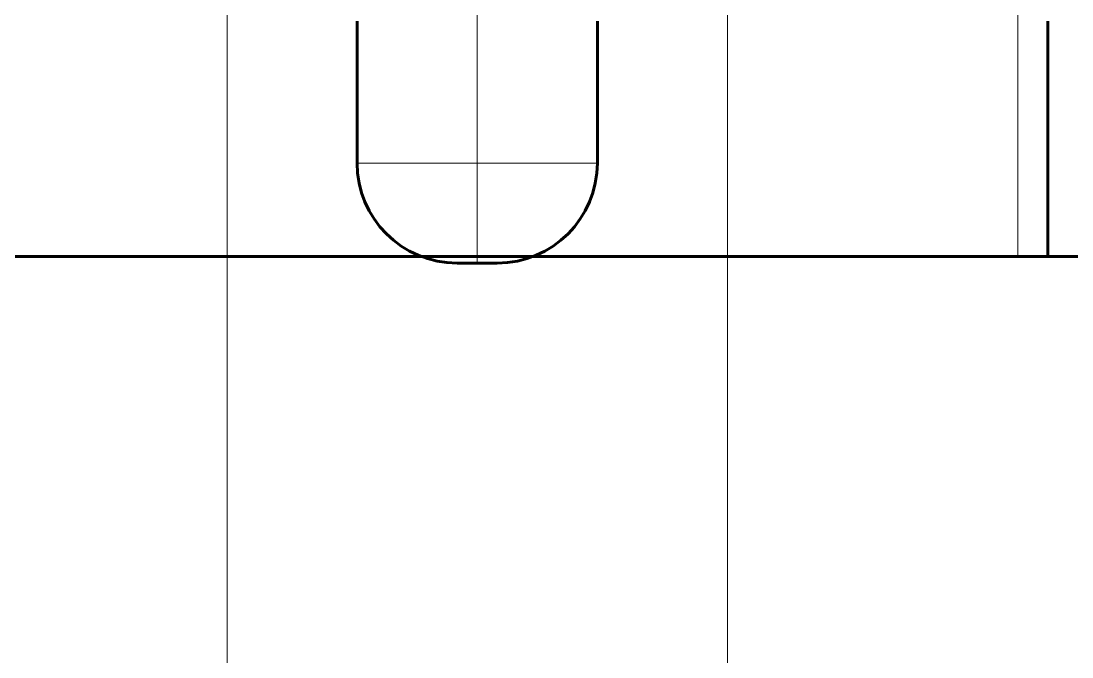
# Model space of a CAD drawing. Header units: millimetres. Extents: x 0 to 594, y 0 to 420.
# Drawn here: x 463.451 to 465.551, y 84.889 to 86.16 of the extents above; entities that cross this region are included whole.
import ezdxf

# ---------------------------------------------------------------- set-up
doc = ezdxf.new("R2010")
doc.units = ezdxf.units.MM
for name, pattern in [('K5LT_AXLED', [19.5, 15, -1.5, 1.5, -1.5]), ('K5LT_BASIC', [0]), ('K5LT_THIN', [0])]:
    doc.linetypes.add(name, pattern=pattern)
doc.layers.add('Системный слой', color=7, linetype='Continuous')

# ---------------------------------------------------------------- blocks, each defined once
blk = doc.blocks.new('U638')
at = {"layer": 'Системный слой', "color": 30, "linetype": 'K5LT_AXLED', "lineweight": 18, "true_color": 0xff8000}
blk.add_line((463.8626, 88.3624), (463.8626, 86.1024), dxfattribs=at)
blk = doc.blocks.new('U639')
at = {"layer": 'Системный слой', "color": 30, "linetype": 'K5LT_AXLED', "lineweight": 18, "true_color": 0xff8000}
blk.add_line((464.8626, 88.3624), (464.8626, 86.1024), dxfattribs=at)
blk = doc.blocks.new('U640')
at = {"layer": 'Системный слой', "color": 30, "linetype": 'K5LT_AXLED', "lineweight": 18, "true_color": 0xff8000}
blk.add_line((464.8626, 86.7624), (464.8626, 84.5024), dxfattribs=at)
blk = doc.blocks.new('U641')
at = {"layer": 'Системный слой', "color": 30, "linetype": 'K5LT_AXLED', "lineweight": 18, "true_color": 0xff8000}
blk.add_line((463.8626, 86.7624), (463.8626, 84.5024), dxfattribs=at)
blk = doc.blocks.new('U643')
at = {"layer": 'Системный слой', "color": 30, "linetype": 'K5LT_AXLED', "lineweight": 18, "true_color": 0xff8000}
blk.add_line((463.8626, 88.3624), (463.8626, 84.9744), dxfattribs=at)
blk = doc.blocks.new('U644')
at = {"layer": 'Системный слой', "color": 30, "linetype": 'K5LT_AXLED', "lineweight": 18, "true_color": 0xff8000}
blk.add_line((464.8626, 88.3624), (464.8626, 84.9744), dxfattribs=at)
blk = doc.blocks.new('U645')
at = {"layer": 'Системный слой', "color": 30, "linetype": 'K5LT_AXLED', "lineweight": 18, "true_color": 0xff8000}
blk.add_line((464.8626, 86.7624), (464.8626, 84.5504), dxfattribs=at)
blk = doc.blocks.new('U646')
at = {"layer": 'Системный слой', "color": 30, "linetype": 'K5LT_AXLED', "lineweight": 18, "true_color": 0xff8000}
blk.add_line((463.8626, 86.7624), (463.8626, 84.5504), dxfattribs=at)
blk = doc.blocks.new('U642')
at = {"layer": 'Системный слой', "color": 30, "linetype": 'K5LT_AXLED', "lineweight": 18, "true_color": 0xff8000}
blk.add_line((464.3626, 85.6758), (464.3626, 96.2758), dxfattribs=at)
at = {"layer": 'Системный слой', "color": 5, "linetype": 'K5LT_BASIC', "lineweight": 60, "true_color": 0x0000ff}
for p, q in [((464.1226, 86.1595), (464.1226, 85.8758)), ((464.6026, 86.1595), (464.6026, 85.8758)), ((464.3226, 85.6758), (464.4026, 85.6758))]:
    blk.add_line(p, q, dxfattribs=at)
at = {"layer": 'Системный слой', "color": 7, "linetype": 'K5LT_THIN', "lineweight": 18}
blk.add_line((464.1226, 85.8758), (464.6026, 85.8758), dxfattribs=at)
at = {"layer": 'Системный слой', "color": 5, "linetype": 'K5LT_BASIC', "lineweight": 60, "true_color": 0x0000ff}
for centre, start, end in [((464.3226, 85.8758), 180, 270), ((464.4026, 85.8758), 270, 0)]:
    blk.add_arc(centre, 0.2, start, end, dxfattribs=at)
at = {"layer": 'Системный слой'}
for name in ['U643', 'U644', 'U646', 'U645']:
    blk.add_blockref(name, (0, 0), dxfattribs=at)
blk = doc.blocks.new('U637')
at = {"layer": 'Системный слой'}
for name in ['U642', 'U638', 'U639', 'U641', 'U640']:
    blk.add_blockref(name, (0, 0), dxfattribs=at)

msp = doc.modelspace()

# ---------------------------------------------------------------- linework, layer by layer
at = {"layer": 'Системный слой', "color": 7, "linetype": 'K5LT_THIN', "lineweight": 18}
msp.add_line((465.4426, 85.68911), (465.4426, 88.70038), dxfattribs=at)
at = {"layer": 'Системный слой', "color": 5, "linetype": 'K5LT_BASIC', "lineweight": 60, "true_color": 0x0000ff}
for p, q in [((465.5026, 85.68911), (465.5026, 86.15951)), ((463.4394, 85.68911), (465.5994, 85.68911))]:
    msp.add_line(p, q, dxfattribs=at)

# ---------------------------------------------------------------- block references
at = {"layer": 'Системный слой'}
msp.add_blockref('U637', (0, 0), dxfattribs=at)

doc.saveas('drawing.dxf')
